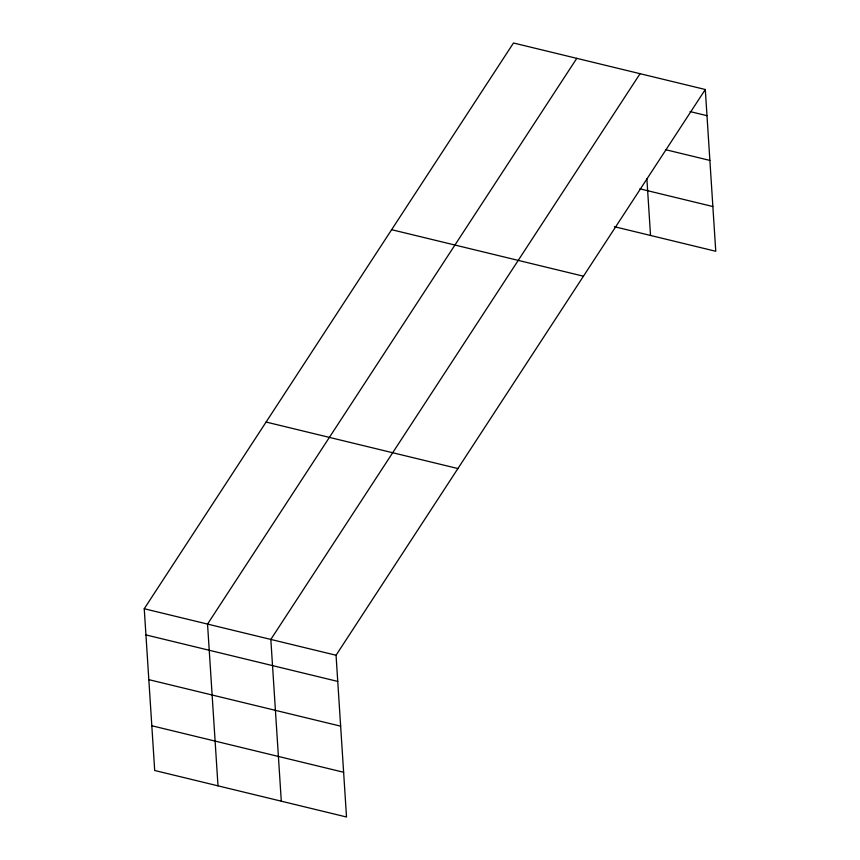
<?xml version="1.0" encoding="UTF-8"?>
<svg xmlns="http://www.w3.org/2000/svg" width="860" height="860" viewBox="0 0 860 860"><rect width="100%" height="100%" fill="white"/><g stroke="black" fill="none" stroke-linecap="round" stroke-linejoin="round"><path stroke-width="1.29" d="M705.297 89.505L336.056 655.245L346.515 817L154.703 770.495L144.244 608.74L513.485 43L705.297 89.505L715.757 251.27L614.373 226.685M576.78 58.351L207.54 624.08L217.999 785.836M640.076 73.691L270.835 639.432L281.295 801.187M690.032 111.574L706.984 115.681M665.533 149.672L709.887 160.422M639.894 188.834L712.865 206.529M391.633 229.695L583.446 276.2M266.095 422.045L457.907 468.55M144.244 608.74L336.056 655.245M145.931 634.916L337.743 681.421M148.834 679.658L340.635 726.163M151.811 725.754L343.624 772.258M646.881 178.858L650.536 235.457"/></g></svg>
